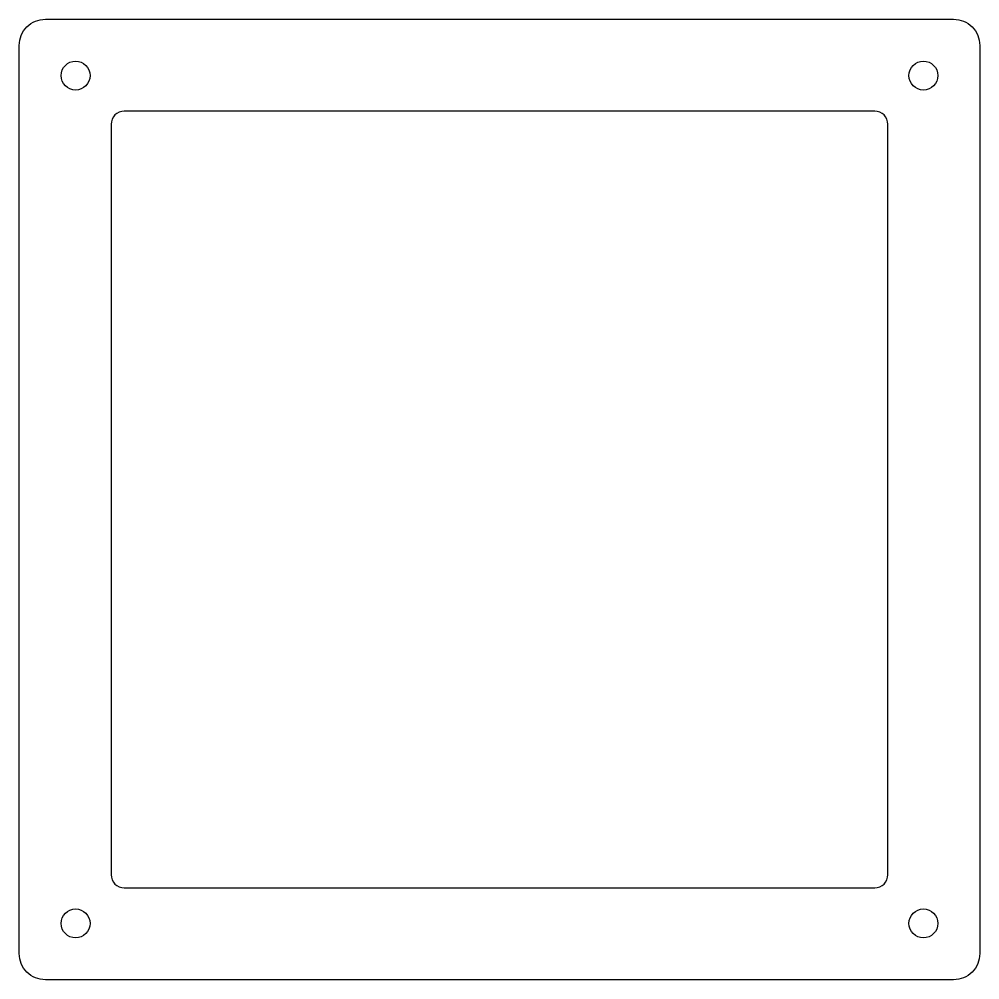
# Model space of a CAD drawing. Header units: millimetres. Extents: x -55.6 to 17.5, y -55.6 to 17.5.
import ezdxf

# ---------------------------------------------------------------- set-up
doc = ezdxf.new("R2010")
doc.units = ezdxf.units.MM
doc.layers.get('0').update_dxf_attribs({"linetype": 'CONTINUOUS'})

msp = doc.modelspace()

# ---------------------------------------------------------------- linework, layer by layer
for points in [[(17.525, -53.625, -0.414214), (15.525, -55.625), (-53.625, -55.625, -0.414214), (-55.625, -53.625), (-55.625, 15.525, -0.414214), (-53.625, 17.525), (15.525, 17.525, -0.414214), (17.525, 15.525)], [(-47.625, -48.625), (9.525, -48.625, 0.414214), (10.525, -47.625), (10.525, 9.525, 0.414214), (9.525, 10.525), (-47.625, 10.525, 0.414214), (-48.625, 9.525), (-48.625, -47.625, 0.414214)]]:
    msp.add_lwpolyline(points, format="xyb", close=True)
for centre in [(-51.332, 13.232), (13.232, 13.232), (-51.332, -51.332), (13.232, -51.332)]:
    msp.add_circle(centre, 1.1)

doc.saveas('drawing.dxf')
